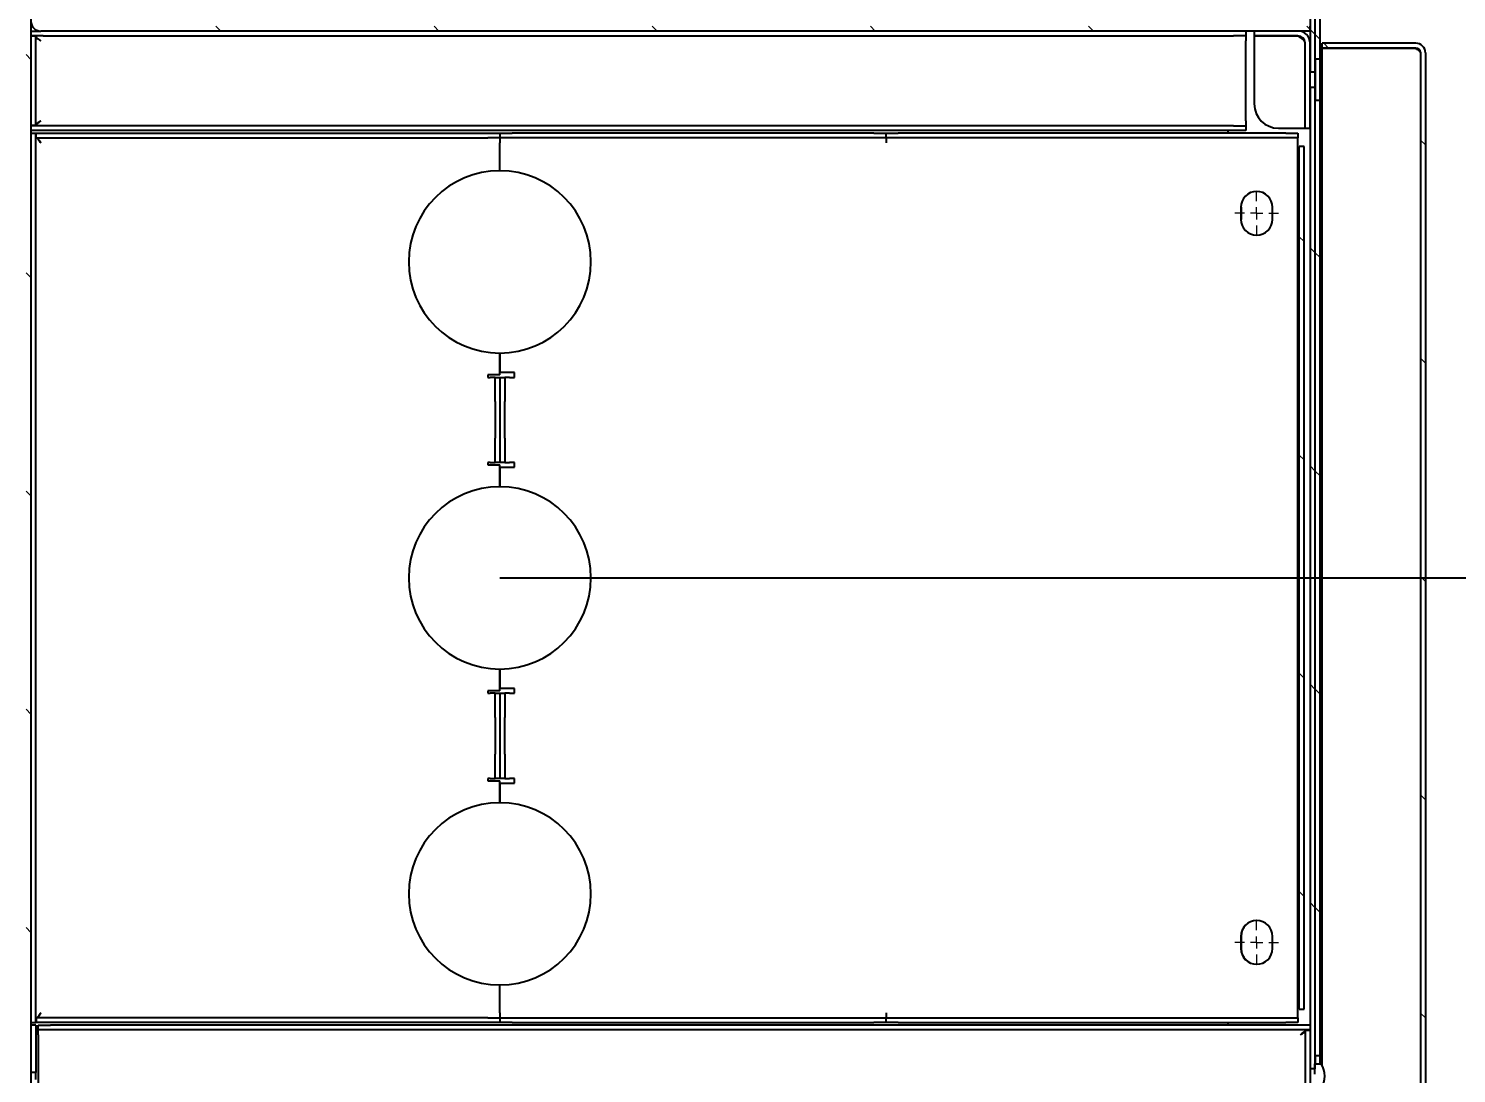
# Model space of a CAD drawing. Header units: millimetres. Extents: x 55614 to 110757, y -66981 to -47484.
# Drawn here: x 67980 to 68568, y -59924 to -59494 of the extents above; entities that cross this region are included whole.
import ezdxf

# ---------------------------------------------------------------- set-up
doc = ezdxf.new("R2010")
doc.units = ezdxf.units.MM
doc.linetypes.add('CENTER2', pattern=[28.574999, 19.049999, -3.175, 3.175, -3.175])
doc.layers.get('0').update_dxf_attribs({"lineweight": 15})
doc.layers.get('Defpoints').update_dxf_attribs({"lineweight": 15})
doc.layers.add('THICK', color=7, linetype='Continuous', lineweight=0)
doc.layers.add('中心线', color=1, linetype='CENTER2', lineweight=18)
doc.styles.get("Standard").update_dxf_attribs({"font": 'isocp.shx', "width": 0.707, "bigfont": 'hztxt.shx'})
doc.styles.add('仿宋', font='仿宋_GB2312.ttf', dxfattribs={"width": 0.8})
doc.styles.add('标准', font='simsun.ttc', dxfattribs={"width": 0.667})
doc.dimstyles.new('12倍', dxfattribs={"dimscale": 21, "dimtxt": 3.5, "dimasz": 2.5, "dimexe": 1.5, "dimexo": 0, "dimgap": 1, "dimtad": 1, "dimtoh": 1, "dimdsep": 46, "dimtxsty": '仿宋', "dimcen": 2.5, "dimdle": 5, "dimclrd": 4, "dimclre": 4, "dimclrt": 3, "dimadec": 0, "dimazin": 0, "dimtfac": 1, "dimtmove": 0, "dimatfit": 3, "dimfxl": 1, "dimtolj": 1, "dimarcsym": 0})
doc.dimstyles.new('DJ', dxfattribs={"dimtxt": 75, "dimasz": 75, "dimexe": 20, "dimexo": 0, "dimgap": 20, "dimtad": 1, "dimdec": 1, "dimtxsty": 'Standard', "dimcen": 10, "dimclrd": 95, "dimclre": 95, "dimclrt": 95, "dimadec": 0, "dimazin": 0, "dimtfac": 1, "dimtdec": 1, "dimtmove": 1, "dimatfit": 3, "dimfxl": 1, "dimlwd": 13, "dimlwe": 15, "dimarcsym": 0})
doc.dimstyles.get("Standard").update_dxf_attribs({"dimtxt": 0.18, "dimasz": 0.18, "dimexe": 0.18, "dimexo": 0.0625, "dimgap": 0.09, "dimtad": 0, "dimtih": 1, "dimtoh": 1, "dimdec": 4, "dimzin": 0, "dimdsep": 46, "dimtxsty": 'Standard', "dimcen": 0.09, "dimadec": 0, "dimazin": 0, "dimtfac": 1, "dimtdec": 4, "dimtofl": 0, "dimtmove": 0, "dimatfit": 3, "dimfxl": 1, "dimtolj": 1, "dimtzin": 0, "dimarcsym": 0})
pattern_1 = [(135, (13800.79, -83364.82), (-44.9013, -44.9013), [])]

# ---------------------------------------------------------------- blocks, each defined once
blk = doc.blocks.new('*D1539')
at = {"color": 4, "linetype": 'Continuous', "lineweight": -2}
for p, q in [((68891.32, -58891.95), (68796.4, -58891.95)), ((68818.9, -58929.45), (68818.9, -59682.45)), ((68276.97, -59719.95), (68841.4, -59719.95))]:
    blk.add_line(p, q, dxfattribs=at)
at = {"color": 4}
for points in [[(68825.15, -58929.45), (68812.65, -58929.45), (68818.9, -58891.95)], [(68812.65, -59682.45), (68825.15, -59682.45), (68818.9, -59719.95)]]:
    blk.add_solid(points, dxfattribs=at)
at = {"layer": 'Defpoints', "color": 0}
for p in [(68891.32, -58891.95), (68276.97, -59719.95), (68818.9, -59719.95)]:
    blk.add_point(p, dxfattribs=at)
at = {"color": 3, "lineweight": -3, "insert": (68777.06, -59305.95), "char_height": 52.5, "attachment_point": 5, "rotation": 90, "style": '标准'}
blk.add_mtext('\\A1;About{\\A1;828}', dxfattribs=at)
blk = doc.blocks.new('*D1540')
at = {"color": 4, "linetype": 'Continuous', "lineweight": -2}
for p, q in [((68174.13, -59719.95), (68841.4, -59719.95)), ((68818.9, -60132.45), (68818.9, -59757.45)), ((68179.13, -60169.95), (68841.4, -60169.95))]:
    blk.add_line(p, q, dxfattribs=at)
at = {"color": 4}
for points in [[(68825.15, -59757.45), (68812.65, -59757.45), (68818.9, -59719.95)], [(68812.65, -60132.45), (68825.15, -60132.45), (68818.9, -60169.95)]]:
    blk.add_solid(points, dxfattribs=at)
at = {"layer": 'Defpoints', "color": 0}
for p in [(68174.13, -59719.95), (68818.9, -59719.95), (68179.13, -60169.95)]:
    blk.add_point(p, dxfattribs=at)
at = {"color": 3, "lineweight": -3, "insert": (68777.65, -59944.95), "char_height": 52.5, "attachment_point": 5, "rotation": 90, "style": '标准'}
blk.add_mtext('\\A1;\\A1;450', dxfattribs=at)
blk = doc.blocks.new('SW_CENTERMARKSYMBOL_4')
at = {"layer": '中心线', "color": 0}
for p, q in [((0, 5), (0, 9)), ((-5, 0), (-9, 0)), ((0, 0), (-2.5, 0)), ((0, 0), (0, 2.5)), ((0, 0), (0, -2.5)), ((0, 0), (2.5, 0)), ((5, 0), (9, 0)), ((0, -5), (0, -9))]:
    blk.add_line(p, q, dxfattribs=at)
blk = doc.blocks.new('SW_CENTERMARKSYMBOL_5')
at = {"layer": '中心线', "color": 0}
for p, q in [((0, 5), (0, 9)), ((-5, 0), (-9, 0)), ((0, 0), (-2.5, 0)), ((0, 0), (0, 2.5)), ((0, 0), (0, -2.5)), ((0, 0), (2.5, 0)), ((5, 0), (9, 0)), ((0, -5), (0, -9))]:
    blk.add_line(p, q, dxfattribs=at)
blk = doc.blocks.new('DERYTY65Y65')
at = {"linetype": 'Continuous', "lineweight": 18}
h = blk.add_hatch(dxfattribs=at)
h.set_pattern_fill('ANSI31', scale=20, angle=90, style=0)
h.set_pattern_definition(pattern_1)
edge = h.paths.add_edge_path(flags=0)
edge.add_line((11713.16, -81041.87), (11658.16, -81041.87))
edge.add_line((11658.16, -81041.87), (11658.16, -81043.87))
edge.add_line((11658.16, -81043.87), (11713.16, -81043.87))
edge.add_arc((11713.16, -81045.87), 2, 360, 90, ccw=False)
edge.add_line((11715.16, -81045.87), (11715.16, -82433.87))
edge.add_arc((11713.16, -82433.87), 2, 270, 360, ccw=False)
edge.add_line((11713.16, -82435.87), (11658.16, -82435.87))
edge.add_line((11658.16, -82435.87), (11658.16, -82437.87))
edge.add_line((11658.16, -82437.87), (11713.16, -82437.87))
edge.add_arc((11713.16, -82433.87), 4, 270, 360)
edge.add_line((11717.16, -82433.87), (11717.16, -81045.87))
edge.add_arc((11713.16, -81045.87), 4, 0, 90)
h = blk.add_hatch(dxfattribs=at)
h.set_pattern_fill('ANSI31', scale=20, angle=90, style=0)
h.set_pattern_definition(pattern_1)
edge = h.paths.add_edge_path(flags=0)
edge.add_line((11721.16, -81539.87), (12243.66, -81539.87))
edge.add_line((12243.66, -81539.87), (12243.66, -81537.87))
edge.add_line((12243.66, -81537.87), (11721.16, -81537.87))
edge.add_arc((11721.16, -81535.87), 2, 180, 270, ccw=False)
edge.add_line((11719.16, -81535.87), (11719.16, -81521.32))
edge.add_line((11719.16, -81521.32), (11717.16, -81521.32))
edge.add_line((11717.16, -81521.32), (11717.16, -81535.87))
edge.add_arc((11721.16, -81535.87), 4, 180, 270)
h = blk.add_hatch(dxfattribs=at)
h.set_pattern_fill('ANSI31', scale=20, angle=90, style=0)
h.set_pattern_definition(pattern_1)
h.paths.add_polyline_path([(12245.66, -81522.92), (12243.66, -81522.92), (12243.66, -81556.82), (12245.66, -81556.82)], flags=0)
h = blk.add_hatch(dxfattribs=at)
h.set_pattern_fill('ANSI31', scale=20, angle=90, style=0)
h.set_pattern_definition(pattern_1)
h.paths.add_polyline_path([(12247.76, -81528.27), (12245.76, -81528.27), (12245.76, -81551.46), (12247.76, -81551.46)], flags=0)
h = blk.add_hatch(dxfattribs=at)
h.set_pattern_fill('ANSI31', scale=20, angle=90, style=0)
h.set_pattern_definition(pattern_1)
edge = h.paths.add_edge_path(flags=0)
edge.add_arc((12287.16, -81548.87), 4, 0, 90)
edge.add_line((12287.16, -81544.87), (12248.66, -81544.87))
edge.add_line((12248.66, -81544.87), (12248.66, -81546.87))
edge.add_line((12248.66, -81546.87), (12287.16, -81546.87))
edge.add_arc((12287.16, -81548.87), 2, 360, 90, ccw=False)
edge.add_line((12289.16, -81548.87), (12289.16, -81980.87))
edge.add_arc((12287.16, -81980.87), 2, 270, 360, ccw=False)
edge.add_line((12287.16, -81982.87), (12248.66, -81982.87))
edge.add_line((12248.66, -81982.87), (12248.66, -81984.87))
edge.add_line((12248.66, -81984.87), (12287.16, -81984.87))
edge.add_arc((12287.16, -81980.87), 4, 270, 360)
edge.add_line((12291.16, -81980.87), (12291.16, -81548.87))
h = blk.add_hatch(dxfattribs=at)
h.set_pattern_fill('ANSI31', scale=20, angle=90, style=0)
h.set_pattern_definition(pattern_1)
h.paths.add_polyline_path([(12243.66, -81966.82), (12245.66, -81966.82), (12245.66, -81562.92), (12243.66, -81562.92)], flags=0)
h = blk.add_hatch(dxfattribs=at)
h.set_pattern_fill('ANSI31', scale=20, angle=90, style=0)
h.set_pattern_definition(pattern_1)
h.paths.add_polyline_path([(12245.76, -81961.46), (12247.76, -81961.46), (12247.76, -81568.27), (12245.76, -81568.27)], flags=0)
h = blk.add_hatch(dxfattribs=at)
h.set_pattern_fill('ANSI31', scale=20, angle=90, style=0)
h.set_pattern_definition(pattern_1)
h.paths.add_polyline_path([(12241.16, -81942.32), (12241.16, -81587.42), (12239.16, -81587.42), (12239.16, -81942.32)], flags=0)
h = blk.add_hatch(dxfattribs=at)
h.set_pattern_fill('ANSI31', scale=20, angle=90, style=0)
h.set_pattern_definition(pattern_1)
h.paths.add_polyline_path([(12243.66, -81987.67), (12243.66, -81951.07), (12241.66, -81951.07), (12241.66, -81987.67)], flags=0)
at = {"color": 7, "linetype": 'Continuous', "lineweight": 25}
for p, q in [((11717.16, -81045.87), (11717.16, -82433.87)), ((12243.66, -81522.92), (12243.66, -81556.82)), ((12245.66, -81522.92), (12245.66, -81556.82)), ((12245.76, -81551.46), (12245.76, -81528.27)), ((12247.76, -81551.46), (12247.76, -81528.27)), ((12243.66, -81539.87), (12243.66, -81537.87)), ((11717.16, -81539.87), (11721.16, -81539.87)), ((11722.16, -81541.87), (11717.16, -81541.87)), ((11717.7, -81541.97), (11717.16, -81541.87)), ((11719.16, -81541.97), (11717.16, -81541.97)), ((11719.16, -81578.77), (11719.16, -81541.97)), ((12243.66, -81539.87), (11721.16, -81539.87)), ((11722.16, -81541.87), (12212.16, -81541.87)), ((12217.16, -81541.87), (12212.16, -81541.87)), ((12217.16, -81539.87), (12217.16, -81541.87)), ((12217.16, -81541.87), (12217.16, -81543.87)), ((12217.16, -81576.87), (12217.16, -81543.87)), ((12220.66, -81539.87), (12220.66, -81541.87)), ((12238.66, -81539.87), (12220.66, -81539.87)), ((12238.66, -81541.87), (12220.66, -81541.87)), ((12220.66, -81541.97), (12220.66, -81569.87)), ((12238.66, -81541.97), (12220.66, -81541.97)), ((12241.66, -81579.87), (12241.66, -81544.87)), ((12243.66, -81579.87), (12243.66, -81544.87)), ((12248.66, -81546.87), (12248.66, -81544.87)), ((12287.16, -81544.87), (12248.66, -81544.87)), ((12287.16, -81546.87), (12248.66, -81546.87)), ((12248.66, -81965.57), (12248.66, -81547.07)), ((12287.16, -81547.07), (12248.66, -81547.07)), ((12287.16, -81547.07), (12288.59, -81547.49)), ((12289.16, -81548.87), (12289.16, -81980.87)), ((12291.16, -81548.87), (12291.16, -81980.87)), ((12247.76, -81551.46), (12245.76, -81551.46)), ((12245.76, -81551.46), (12245.76, -81568.27)), ((12247.76, -81568.27), (12247.76, -81551.46)), ((12245.66, -81556.82), (12243.66, -81556.82)), ((12245.66, -81556.82), (12245.66, -81562.92)), ((12243.66, -81562.92), (12245.66, -81562.92)), ((12243.66, -81562.92), (12243.66, -81966.82)), ((12245.66, -81562.92), (12245.66, -81966.82)), ((12245.76, -81568.27), (12247.76, -81568.27)), ((12245.76, -81961.46), (12245.76, -81568.27)), ((12247.76, -81961.46), (12247.76, -81568.27)), ((11719.16, -81578.77), (11717.16, -81578.77)), ((11717.16, -81578.87), (11717.63, -81578.77)), ((12212.16, -81578.87), (11717.16, -81578.87)), ((12212.16, -81578.87), (12217.16, -81578.87)), ((12217.16, -81576.87), (12217.16, -81578.87)), ((12217.16, -81578.87), (12217.16, -81580.87)), ((12212.16, -81580.87), (11717.16, -81580.87)), ((11717.16, -81581.87), (11719.16, -81581.87)), ((11719.16, -81947.87), (11719.16, -81581.87)), ((11719.16, -81581.87), (11719.26, -81582.34)), ((11719.26, -81581.87), (11905.16, -81581.87)), ((11719.26, -81583.87), (11719.26, -81581.87)), ((11719.26, -81583.87), (11905.16, -81583.87)), ((11905.16, -81581.87), (11910.16, -81581.87)), ((11910.16, -81583.87), (11905.16, -81583.87)), ((11910.16, -81581.87), (11910.16, -81583.87)), ((11910.16, -81581.87), (11915.16, -81581.87)), ((11910.16, -81583.87), (11910.16, -81585.87)), ((11915.16, -81583.87), (11910.16, -81583.87)), ((12064.16, -81581.87), (11915.16, -81581.87)), ((12064.16, -81583.87), (11915.16, -81583.87)), ((12064.16, -81581.87), (12069.16, -81581.87)), ((12069.16, -81583.87), (12064.16, -81583.87)), ((12069.16, -81583.87), (12069.16, -81581.87)), ((12069.16, -81581.87), (12074.16, -81581.87)), ((12074.16, -81583.87), (12069.16, -81583.87)), ((12069.16, -81583.87), (12069.16, -81585.87)), ((12233.66, -81581.87), (12074.16, -81581.87)), ((12233.66, -81583.87), (12074.16, -81583.87)), ((12209.76, -81580.87), (12209.76, -81581.87)), ((12217.16, -81580.87), (12212.16, -81580.87)), ((12230.66, -81579.87), (12238.66, -81579.87)), ((12233.66, -81581.87), (12238.66, -81581.87)), ((12238.66, -81583.87), (12233.66, -81583.87)), ((12238.66, -81579.87), (12241.66, -81579.87)), ((12238.66, -81581.87), (12238.66, -81583.87)), ((12238.66, -81585.87), (12238.66, -81583.87)), ((12241.66, -81579.87), (12243.66, -81579.87)), ((11910.16, -81597.37), (11910.16, -81585.87)), ((12238.66, -81943.87), (12238.66, -81585.87)), ((12239.16, -81942.32), (12239.16, -81587.42)), ((12241.16, -81587.42), (12239.16, -81587.42)), ((12241.16, -81942.32), (12241.16, -81587.42)), ((12215.16, -81612.37), (12215.16, -81617.37)), ((12215.26, -81612.37), (12215.26, -81617.37)), ((12228.16, -81617.37), (12228.16, -81612.37)), ((11910.16, -81681.37), (11910.16, -81672.37)), ((11910.16, -81672.37), (11910.16, -81680.37)), ((11910.16, -81681.37), (11905.16, -81681.37)), ((11905.16, -81681.37), (11905.16, -81682.37)), ((11905.16, -81682.37), (11906.16, -81682.37)), ((11908.16, -81682.37), (11906.16, -81682.37)), ((11908.16, -81682.37), (11910.16, -81682.37)), ((11908.16, -81692.37), (11908.16, -81682.37)), ((11916.16, -81680.37), (11910.16, -81680.37)), ((11910.16, -81682.37), (11910.16, -81692.37)), ((11910.16, -81682.37), (11912.16, -81682.37)), ((11912.16, -81682.37), (11912.16, -81692.37)), ((11914.16, -81682.37), (11912.16, -81682.37)), ((11914.16, -81682.37), (11916.16, -81682.37)), ((11916.16, -81682.37), (11916.16, -81680.37)), ((11908.16, -81692.37), (11908.16, -81707.37)), ((11910.16, -81692.37), (11910.16, -81707.37)), ((11912.16, -81707.37), (11912.16, -81692.37)), ((11908.16, -81717.37), (11908.16, -81707.37)), ((11910.16, -81707.37), (11910.16, -81717.37)), ((11912.16, -81707.37), (11912.16, -81717.37)), ((11906.16, -81717.37), (11905.16, -81717.37)), ((11905.16, -81717.37), (11905.16, -81718.37)), ((11905.16, -81718.37), (11910.16, -81718.37)), ((11906.16, -81717.37), (11908.16, -81717.37)), ((11910.16, -81717.37), (11908.16, -81717.37)), ((11912.16, -81717.37), (11910.16, -81717.37)), ((11910.16, -81727.37), (11910.16, -81718.37)), ((11910.16, -81719.37), (11910.16, -81727.37)), ((11910.16, -81719.37), (11916.16, -81719.37)), ((11912.16, -81717.37), (11914.16, -81717.37)), ((11916.16, -81717.37), (11914.16, -81717.37)), ((11916.16, -81719.37), (11916.16, -81717.37)), ((11910.16, -81811.37), (11910.16, -81802.37)), ((11910.16, -81802.37), (11910.16, -81810.37)), ((11910.16, -81811.37), (11905.16, -81811.37)), ((11905.16, -81811.37), (11905.16, -81812.37)), ((11905.16, -81812.37), (11906.16, -81812.37)), ((11908.16, -81812.37), (11906.16, -81812.37)), ((11908.16, -81812.37), (11910.16, -81812.37)), ((11908.16, -81822.37), (11908.16, -81812.37)), ((11916.16, -81810.37), (11910.16, -81810.37)), ((11910.16, -81812.37), (11910.16, -81822.37)), ((11910.16, -81812.37), (11912.16, -81812.37)), ((11912.16, -81812.37), (11912.16, -81822.37)), ((11914.16, -81812.37), (11912.16, -81812.37)), ((11914.16, -81812.37), (11916.16, -81812.37)), ((11916.16, -81812.37), (11916.16, -81810.37)), ((11908.16, -81822.37), (11908.16, -81837.37)), ((11910.16, -81822.37), (11910.16, -81837.37)), ((11912.16, -81837.37), (11912.16, -81822.37)), ((11908.16, -81847.37), (11908.16, -81837.37)), ((11910.16, -81837.37), (11910.16, -81847.37)), ((11912.16, -81837.37), (11912.16, -81847.37)), ((11906.16, -81847.37), (11905.16, -81847.37)), ((11905.16, -81847.37), (11905.16, -81848.37)), ((11905.16, -81848.37), (11910.16, -81848.37)), ((11906.16, -81847.37), (11908.16, -81847.37)), ((11910.16, -81847.37), (11908.16, -81847.37)), ((11912.16, -81847.37), (11910.16, -81847.37)), ((11910.16, -81857.37), (11910.16, -81848.37)), ((11910.16, -81849.37), (11910.16, -81857.37)), ((11910.16, -81849.37), (11916.16, -81849.37)), ((11912.16, -81847.37), (11914.16, -81847.37)), ((11916.16, -81847.37), (11914.16, -81847.37)), ((11916.16, -81849.37), (11916.16, -81847.37)), ((12215.16, -81912.37), (12215.16, -81917.37)), ((12215.26, -81912.37), (12215.26, -81917.37)), ((12228.16, -81917.37), (12228.16, -81912.37)), ((11910.16, -81943.87), (11910.16, -81932.37)), ((11910.16, -81943.87), (11910.16, -81945.87)), ((12069.16, -81943.87), (12069.16, -81945.87)), ((12238.66, -81945.87), (12238.66, -81943.87)), ((12239.16, -81942.32), (12241.16, -81942.32)), ((11717.16, -81947.87), (11719.16, -81947.87)), ((11717.16, -81948.87), (11717.16, -81968.41)), ((11719.16, -81948.87), (11717.16, -81948.87)), ((11719.26, -81947.21), (11719.16, -81947.87)), ((11719.16, -81948.87), (11719.16, -81968.41)), ((11719.26, -81945.87), (11719.26, -81947.87)), ((11905.16, -81945.87), (11719.26, -81945.87)), ((11905.16, -81947.87), (11719.26, -81947.87)), ((11720.16, -81950.87), (11720.16, -81948.87)), ((11720.16, -81948.87), (11725.16, -81948.87)), ((12243.66, -81948.87), (11725.16, -81948.87)), ((11905.16, -81945.87), (11910.16, -81945.87)), ((11910.16, -81947.87), (11905.16, -81947.87)), ((11910.16, -81945.87), (11910.16, -81947.87)), ((11910.16, -81945.87), (11915.16, -81945.87)), ((11915.16, -81947.87), (11910.16, -81947.87)), ((11915.16, -81945.87), (12064.16, -81945.87)), ((11915.16, -81947.87), (12064.16, -81947.87)), ((12064.16, -81945.87), (12069.16, -81945.87)), ((12069.16, -81947.87), (12064.16, -81947.87)), ((12069.16, -81947.87), (12069.16, -81945.87)), ((12069.16, -81945.87), (12074.16, -81945.87)), ((12074.16, -81947.87), (12069.16, -81947.87)), ((12074.16, -81945.87), (12233.66, -81945.87)), ((12074.16, -81947.87), (12233.66, -81947.87)), ((12209.76, -81947.87), (12209.76, -81948.87)), ((12233.66, -81945.87), (12238.66, -81945.87)), ((12238.66, -81947.87), (12233.66, -81947.87)), ((12238.66, -81945.87), (12238.66, -81947.87)), ((11725.16, -81950.87), (11720.16, -81950.87)), ((11720.16, -81952.87), (11720.16, -81950.87)), ((11720.16, -81952.87), (11720.16, -81985.87)), ((12243.66, -81950.87), (11725.16, -81950.87)), ((12241.66, -81951.07), (12241.66, -81987.67)), ((12243.66, -81951.07), (12241.66, -81951.07)), ((12243.66, -81950.87), (12242.7, -81951.07)), ((12243.66, -81951.07), (12243.66, -81987.67)), ((12247.76, -81961.46), (12245.76, -81961.46)), ((12245.76, -81961.46), (12245.76, -81964.87)), ((12247.76, -81964.87), (12247.76, -81961.46)), ((12245.66, -81966.82), (12243.66, -81966.82)), ((12245.66, -81969.12), (12245.66, -81964.87)), ((12245.66, -81964.87), (12248.26, -81964.87)), ((11719.16, -81968.41), (11717.16, -81968.41)), ((11719.16, -81971.32), (11719.16, -81968.41))]:
    blk.add_line(p, q, dxfattribs=at)
for centre, radius, start, end in [((11721.16, -81535.87), 4, 180, 270), ((12238.66, -81544.87), 5, 0, 90), ((12238.66, -81544.87), 3, 0, 90), ((12287.16, -81548.87), 4, 0, 90), ((12287.16, -81548.87), 2, 0, 90), ((12230.66, -81569.87), 10, 180, 270), ((11910.16, -81634.87), 37.5, 90, 270), ((11910.16, -81634.87), 37.5, 270, 90), ((12221.66, -81612.37), 6.5, 0, 180), ((12221.66, -81617.37), 6.5, 180, 0), ((11910.16, -81764.87), 37.5, 90, 270), ((11910.16, -81764.87), 37.5, 270, 90), ((11910.16, -81894.87), 37.5, 90, 270), ((11910.16, -81894.87), 37.5, 270, 90), ((12221.66, -81912.37), 6.5, 0, 180), ((12221.76, -81912.37), 6.5, 90.43986, 180), ((12221.66, -81917.37), 6.5, 180, 0), ((12221.76, -81917.37), 6.5, 180, 269.55926), ((12240.26, -81969.87), 9.43, 327.99222, 32.00778)]:
    blk.add_arc(centre, radius, start, end, dxfattribs=at)
for points, knots in [([(11719.16, -81541.97), (11719.19, -81542.13), (11719.25, -81542.44), (11719.71, -81542.92), (11720.37, -81543.39), (11720.89, -81543.71), (11721.16, -81543.87)], [0, 0, 0, 0, 0.2499905, 0.5, 0.7500052, 1, 1, 1, 1]), ([(11721.16, -81543.87), (11720.69, -81543.48), (11720.16, -81543.03), (11719.63, -81542.76), (11719.56, -81542.72)], [0, 0, 0, 0, 0.874389, 1, 1, 1, 1]), ([(12240.82, -81542.8), (12240.33, -81542.6), (12239.63, -81542.32), (12238.88, -81542.05), (12238.66, -81541.97)], [0, 0, 0, 0, 0.706943, 1, 1, 1, 1]), ([(12241.66, -81544.87), (12241.61, -81544.62), (12241.52, -81544.14), (12240.81, -81543.4), (12239.82, -81542.68), (12239.04, -81542.2), (12238.66, -81541.97)], [0, 0, 0, 0, 0.252336, 0.504803, 0.75727, 1, 1, 1, 1]), ([(12287.16, -81547.07), (12287.42, -81547.22), (12287.94, -81547.52), (12288.6, -81547.97), (12289.07, -81548.42), (12289.13, -81548.72), (12289.16, -81548.87)], [0, 0, 0, 0, 0.2500115, 0.5000141, 0.7500125, 1, 1, 1, 1]), ([(11721.16, -81576.87), (11720.89, -81577.03), (11720.37, -81577.34), (11719.71, -81577.82), (11719.25, -81578.29), (11719.19, -81578.61), (11719.16, -81578.77)], [0, 0, 0, 0, 0.249992, 0.500002, 0.750008, 1, 1, 1, 1]), ([(11719.59, -81577.98), (11719.71, -81577.92), (11720.23, -81577.63), (11720.75, -81577.2), (11721.16, -81576.87)], [0, 0, 0, 0, 0.228448, 1, 1, 1, 1]), ([(11721.16, -81585.87), (11721, -81585.6), (11720.68, -81585.08), (11720.21, -81584.42), (11719.73, -81583.96), (11719.42, -81583.9), (11719.26, -81583.87)], [0, 0, 0, 0, 0.249996, 0.500004, 0.750001, 1, 1, 1, 1]), ([(11720.04, -81584.3), (11720.1, -81584.42), (11720.39, -81584.94), (11720.82, -81585.46), (11721.16, -81585.87)], [0, 0, 0, 0, 0.228483, 1, 1, 1, 1]), ([(11719.26, -81945.87), (11719.43, -81945.83), (11719.77, -81945.76), (11720.26, -81945.24), (11720.72, -81944.59), (11721.02, -81944.1), (11721.16, -81943.87)], [0, 0, 0, 0, 0.278554, 0.529924, 0.781242, 1, 1, 1, 1]), ([(11721.16, -81943.87), (11720.89, -81944.2), (11720.46, -81944.73), (11720.13, -81945.27), (11720, -81945.47)], [0, 0, 0, 0, 0.623853, 1, 1, 1, 1]), ([(12239.66, -81952.87), (12239.92, -81952.72), (12240.44, -81952.42), (12241.1, -81951.97), (12241.57, -81951.52), (12241.63, -81951.22), (12241.66, -81951.07)], [0, 0, 0, 0, 0.249992, 0.5, 0.750008, 1, 1, 1, 1]), ([(12241.35, -81951.68), (12241.19, -81951.77), (12240.62, -81952.07), (12240.06, -81952.54), (12239.66, -81952.87)], [0, 0, 0, 0, 0.285508, 1, 1, 1, 1])]:
    blk.add_open_spline(points, degree=3, knots=knots, dxfattribs=at)
at = {"layer": '中心线', "rotation": 90}
for name, p in [('SW_CENTERMARKSYMBOL_4', (12221.66, -81614.87)), ('SW_CENTERMARKSYMBOL_5', (12221.66, -81914.87))]:
    blk.add_blockref(name, p, dxfattribs=at)

msp = doc.modelspace()

# ---------------------------------------------------------------- block references
at = {"layer": 'THICK', "lineweight": -3}
msp.add_blockref('DERYTY65Y65', (56263.972, 22044.916), dxfattribs=at)

# ---------------------------------------------------------------- dimensions: what is measured, and where the dimension line sits
at = {"lineweight": -3}
for p1, p2, text, picture, middle in [((68891.324, -58891.951), (68276.969, -59719.951), 'About{\\A1;<>}', '*D1539', (68777.062, -59305.951)), ((68179.129, -60169.951), (68174.129, -59719.951), '\\A1;<>', '*D1540', (68777.649, -59944.951))]:
    dim = msp.add_linear_dim(base=(68818.899, -59719.951), p1=p1, p2=p2, angle=90, text=text, dimstyle='Standard', override={"dimscale": 15, "dimtxt": 3.5, "dimasz": 2.5, "dimexe": 1.5, "dimexo": 0, "dimgap": 1, "dimtad": 1, "dimtih": 0, "dimdec": 2, "dimzin": 8, "dimtxsty": '标准', "dimcen": 2.5, "dimdle": 5, "dimclrd": 4, "dimclre": 4, "dimclrt": 3, "dimtdec": 2, "dimtofl": 1, "dimtzin": 8}, dxfattribs=at)
    dim.commit()
    dim.dimension.update_dxf_attribs({"geometry": picture, "text_midpoint": middle})

# ---------------------------------------------------------------- leaders
msp.add_leader([(68291.629, -60189.951), (69617.936, -59410.177), (70762.348, -59410.177)], dimstyle='12倍', override={"dimtad": 0}, dxfattribs=at)
at = {"layer": 'THICK', "lineweight": -3}
msp.add_leader([(67263.335, -60047.868), (67749.414, -58458.542), (68809.543, -58458.542)], dimstyle='DJ', override={"dimtad": 0, "dimfxl": 1.25, "dimarcsym": 1}, dxfattribs=at)

doc.saveas('drawing.dxf')
